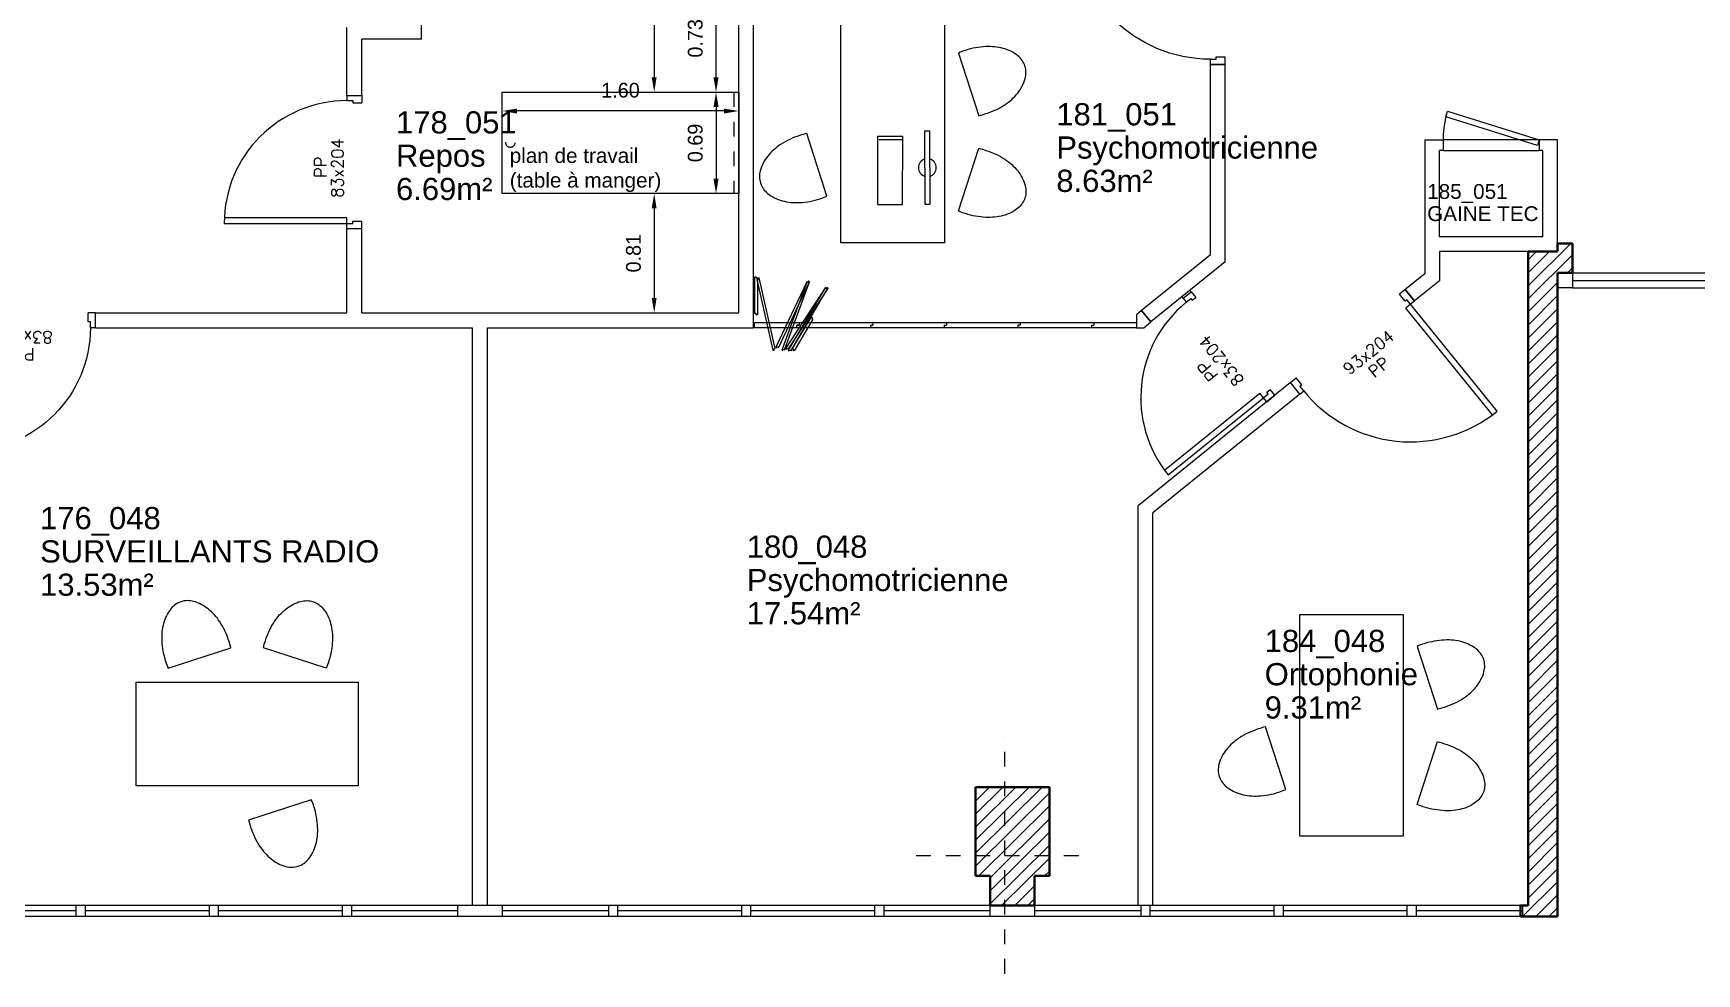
# Model space of a CAD drawing. Header units: metres. Extents: x -8 to 211, y -5 to 120.
# Drawn here: x 174.77 to 186.02, y 45.39 to 51.74 of the extents above; entities that cross this region are included whole.
import ezdxf
from ezdxf.enums import TextEntityAlignment as Align

# ---------------------------------------------------------------- set-up
doc = ezdxf.new("R2010")
doc.units = ezdxf.units.M
doc.header["$LTSCALE"] = 0.8
doc.header["$MEASUREMENT"] = 0
for name, pattern in [('CACHE2', [0.1875, 0.125, -0.0625]), ('CACHÉ', [0.25, 0.125, -0.125]), ('CONTINU', [0])]:
    doc.linetypes.add(name, pattern=pattern)
doc.layers.get('0').update_dxf_attribs({"linetype": 'CONTINUOUS'})
doc.layers.get('Defpoints').update_dxf_attribs({"linetype": 'CONTINUOUS'})
for name, color, linetype in [('-equipement - radio', 7, 'CONTINUOUS'), ('001axes', 7, 'CONTINUOUS'), ('A_AGENC', 204, 'CONTINUOUS'), ('A_CHASS', 4, 'CONTINUOUS'), ('A_EQMP', 142, 'CONTINUOUS'), ('A_Etiqu_Gaine', 7, 'CONTINUOUS'), ('A_Etiqu_Gaine_ancien', 7, 'CONTINUOUS'), ('A_Etiqu_Gaine_code', 7, 'CONTINUOUS'), ('A_Etiqu_Local', 7, 'CONTINUOUS'), ('A_HACH_STRUC', 7, 'CONTINUOUS'), ('A_MURS_CLOI', 7, 'CONTINUOUS'), ('A_PORT', 7, 'CONTINUOUS'), ('EQuipement-main courante', 181, 'CONTINUOUS'), ('VPMOB', 8, 'CONTINU')]:
    doc.layers.add(name, color=color, linetype=linetype)
doc.layers.add('A_MURS_STRU', color=7, linetype='CONTINUOUS', lineweight=40)
doc.layers.add('A_PORTE', color=7, linetype='CONTINU', lineweight=0)
doc.styles.add('ARIAL', font='arial.ttf')
doc.styles.add('Attribut', font='arial.ttf')
doc.styles.add('ROMANS8', font='romans8', dxfattribs={"height": 10})
doc.dimstyles.get("Standard").update_dxf_attribs({"dimtxt": 0.18, "dimasz": 0.18, "dimexe": 0.18, "dimexo": 0.0625, "dimgap": 0.09, "dimtad": 1, "dimzin": 0, "dimdsep": 46, "dimtxsty": 'Standard', "dimcen": 0.09, "dimadec": 0, "dimazin": 0, "dimtfac": 1, "dimtofl": 0, "dimtmove": 0, "dimatfit": 3, "dimfxl": 1, "dimtolj": 1, "dimtzin": 0, "dimarcsym": 0})

# ---------------------------------------------------------------- blocks, each defined once
blk = doc.blocks.new('VPBUR')
at = {"layer": 'VPMOB', "color": 142}
blk.add_lwpolyline([(-0.35, -1.5), (-0.35, 0), (0.35, 0), (0.35, -1.5)], close=True, dxfattribs=at)
for points in [[(-0.445, -0.216), (-0.582, -0.64, -0.023076), (-0.63, -0.626, -0.065152), (-0.758, -0.566, -0.077931), (-0.845, -0.487, -0.107177), (-0.896, -0.388, -0.14408), (-0.894, -0.304, -0.14408), (-0.846, -0.235, -0.107177), (-0.747, -0.185, -0.077931), (-0.63, -0.173, -0.065152), (-0.491, -0.198, -0.023076)], [(0.445, -0.316), (0.582, -0.74, 0.023076), (0.63, -0.726, 0.065152), (0.758, -0.666, 0.077931), (0.845, -0.587, 0.107177), (0.896, -0.488, 0.14408), (0.894, -0.404, 0.14408), (0.846, -0.335, 0.107177), (0.747, -0.285, 0.077931), (0.63, -0.273, 0.065152), (0.491, -0.298, 0.023076)], [(-0.445, -1.284), (-0.582, -0.86, 0.023076), (-0.63, -0.874, 0.065152), (-0.758, -0.934, 0.077931), (-0.845, -1.013, 0.107177), (-0.896, -1.112, 0.14408), (-0.894, -1.196, 0.14408), (-0.846, -1.265, 0.107177), (-0.747, -1.315, 0.077931), (-0.63, -1.327, 0.065152), (-0.491, -1.302, 0.023076)]]:
    blk.add_lwpolyline(points, format="xyb", close=True, dxfattribs=at)
blk = doc.blocks.new('A_Etiqu_Local')
at = {"style": 'Attribut', "flags": 1}
for tag, p in [('CODE_HOPITAL', (-0.446, 1.632)), ('CODE_SITE', (-0.446, 1.407)), ('CODE_BATIMENT', (-0.446, 1.182)), ('CODE_SECTEUR', (-0.446, 0.957)), ('CODE_ETAGE', (-0.446, 0.732)), ('NOM_NORMALISE', (-0.446, -0.843)), ('SECTEUR_ACTIVITE', (-0.446, -1.068)), ('SOUS_SECTEUR_ACTIVITE', (-0.446, -1.293)), ('VOLUME', (-0.446, -1.518)), ('SERVICE', (-0.446, -1.743)), ('CODE_UG', (-0.446, -1.968)), ('CODE_UA', (-0.446, -2.193)), ('CODE_POLE', (-0.446, -2.418)), ('OCCUPANT_EXTERNE', (-0.446, -2.643)), ('DISPONIBILITE', (-0.446, -2.868)), ('ACCES_HANDICAPES', (-0.446, -3.093)), ('NATURE_SOL', (-0.446, -3.318)), ('RISQUE_LABORATOIRE', (-0.446, -3.543)), ('AMIANTE', (-0.446, -3.768))]:
    blk.add_attdef(tag, p, '', height=0.15, dxfattribs=at)
at = {"layer": 'A_Etiqu_Local', "style": 'Attribut'}
for tag, p in [('CODE_PIECE', (-0.446, 0.282)), ('NOM_USAGE', (-0.446, 0.057)), ('SURFACE', (-0.446, -0.168))]:
    blk.add_attdef(tag, p, '', height=0.15, dxfattribs=at)
blk = doc.blocks.new('A_Etiqu_Gaine')
at = {"style": 'Attribut', "flags": 1}
for tag, p in [('CODE_HOPITAL', (-0.432, 0.865)), ('CODE_SITE', (-0.432, 0.715)), ('CODE_BATIMENT', (-0.432, 0.565)), ('CODE_SECTEUR', (-0.432, 0.415)), ('CODE_ETAGE', (-0.432, 0.265)), ('NOM_NORMALISE', (-0.432, -0.335)), ('SECTEUR_ACTIVITE', (-0.432, -0.485)), ('SOUS_SECTEUR_ACTIVITE', (-0.432, -0.635)), ('SURFACE', (-0.432, -0.785)), ('CODE_UG', (-0.432, -0.935)), ('CODE_POLE', (-0.432, -1.085)), ('AMIANTE', (-0.432, -1.235))]:
    blk.add_attdef(tag, p, '', height=0.1, dxfattribs=at)
at = {"layer": 'A_Etiqu_Gaine', "style": 'Attribut'}
blk.add_attdef('NOM_USAGE', (-0.432, -0.185), '', height=0.1, dxfattribs=at)
at = {"layer": 'A_Etiqu_Gaine_ancien', "style": 'Attribut'}
blk.add_attdef('CODE_PIECE_ANCIEN', (-0.432, 0.115), '', height=0.1, dxfattribs=at)
at = {"layer": 'A_Etiqu_Gaine_code', "style": 'Attribut'}
blk.add_attdef('CODE_PIECE', (-0.432, -0.035), '', height=0.1, dxfattribs=at)
blk = doc.blocks.new('P80bt10')
for p, q in [((0.035, 0.93), (0.035, 0.1)), ((0.075, 0.929), (0.075, 0.1)), ((0, 0.1), (0, 0)), ((0, 0.1), (0.035, 0.1)), ((0, 0), (0.05, 0)), ((0.035, 0.1), (0.075, 0.1)), ((0.035, 0.1), (0.035, 0.06)), ((0.035, 0.06), (0.05, 0.06)), ((0.05, 0.06), (0.05, 0)), ((0.865, 0.06), (0.85, 0.06)), ((0.85, 0.06), (0.85, 0)), ((0.9, 0), (0.85, 0)), ((0.865, 0.1), (0.865, 0.06)), ((0.9, 0.1), (0.865, 0.1)), ((0.9, 0.1), (0.9, 0))]:
    blk.add_line(p, q)
blk.add_arc((0.035, 0.1), 0.83, 0, 90)
at = {"style": 'ROMANS8'}
for tag, p in [('DEF', (0.416, 0.239)), ('DIM', (0.409, 0.124))]:
    blk.add_attdef(tag, text='', height=0.08, dxfattribs=at).set_placement(p, align=Align.CENTER)
blk = doc.blocks.new('BATI-10')
for p, q in [((0, 0.1), (0, 0)), ((0, 0.1), (0.035, 0.1)), ((0, 0), (0.05, 0)), ((0.035, 0.1), (0.035, 0.06)), ((0.035, 0.06), (0.05, 0.06)), ((0.05, 0.06), (0.05, 0))]:
    blk.add_line(p, q)
blk = doc.blocks.new('P90bt10')
for p, q in [((0.035, 1.03), (0.035, 0.1)), ((0.075, 1.029), (0.075, 0.1)), ((0.035, 0.1), (0.075, 0.1))]:
    blk.add_line(p, q)
blk.add_arc((0.035, 0.1), 0.93, 0, 90)
blk.add_blockref('BATI-10', (0, 0))
at = {"xscale": -1}
blk.add_blockref('BATI-10', (1, 0), dxfattribs=at)
at = {"style": 'ROMANS8'}
for tag, p in [('DEF', (0.47, 0.256)), ('DIM', (0.461, 0.134))]:
    blk.add_attdef(tag, text='', height=0.08, dxfattribs=at).set_placement(p, align=Align.CENTER)
blk = doc.blocks.new('P80-bt7')
for p, q in [((0.035, 0.9), (0.035, 0.07)), ((0.075, 0.899), (0.075, 0.07)), ((0, 0.07), (0, 0)), ((0, 0.07), (0.035, 0.07)), ((0, 0), (0.05, 0)), ((0.035, 0.07), (0.075, 0.07)), ((0.035, 0.07), (0.035, 0.03)), ((0.035, 0.03), (0.05, 0.03)), ((0.05, 0.03), (0.05, 0)), ((0.865, 0.03), (0.85, 0.03)), ((0.85, 0.03), (0.85, 0)), ((0.9, 0), (0.85, 0)), ((0.865, 0.07), (0.865, 0.03)), ((0.9, 0.07), (0.865, 0.07)), ((0.9, 0.07), (0.9, 0))]:
    blk.add_line(p, q)
blk.add_arc((0.035, 0.07), 0.83, 0, 90)
at = {"style": 'ROMANS8'}
for tag, p in [('DEF', (0.416, 0.209)), ('DIM', (0.409, 0.094))]:
    blk.add_attdef(tag, text='', height=0.08, dxfattribs=at).set_placement(p, align=Align.CENTER)
blk = doc.blocks.new('P90-bt10')
for p, q in [((0.035, 1.03), (0.035, 0.1)), ((0.075, 1.029), (0.075, 0.1)), ((0.035, 0.1), (0.075, 0.1))]:
    blk.add_line(p, q)
blk.add_arc((0.035, 0.1), 0.93, 0, 90)
blk.add_blockref('BATI-10', (0, 0))
at = {"xscale": -1}
blk.add_blockref('BATI-10', (1, 0), dxfattribs=at)
at = {"style": 'ROMANS8'}
for tag, p in [('DEF', (0.47, 0.256)), ('DIM', (0.461, 0.134))]:
    blk.add_attdef(tag, text='', height=0.08, dxfattribs=at).set_placement(p, align=Align.CENTER)
blk = doc.blocks.new('*D146')
at = {"layer": '-equipement - radio', "color": 0, "lineweight": -2, "transparency": 16777216}
blk.add_line((178.969, 52.524), (178.969, 51.446), dxfattribs=at)
at = {"layer": '-equipement - radio', "color": 0, "transparency": 16777216}
for points in [[(178.952, 52.524), (178.985, 52.524), (178.969, 52.624)], [(178.952, 51.446), (178.985, 51.446), (178.969, 51.346)]]:
    blk.add_solid(points, dxfattribs=at)
at = {"layer": 'Defpoints', "color": 0, "transparency": 16777216}
for p in [(179.09, 52.624), (178.969, 51.346), (179.09, 51.346)]:
    blk.add_point(p, dxfattribs=at)
at = {"layer": '-equipement - radio', "color": 0, "transparency": 16777216, "insert": (178.829, 51.985), "char_height": 0.1, "attachment_point": 5, "rotation": 90}
blk.add_mtext('\\A1;1.28', dxfattribs=at)
blk = doc.blocks.new('*D147')
at = {"layer": '-equipement - radio', "color": 0, "lineweight": -2, "transparency": 16777216}
blk.add_line((179.387, 51.446), (179.387, 51.974), dxfattribs=at)
at = {"layer": '-equipement - radio', "color": 0, "transparency": 16777216}
for points in [[(179.37, 51.974), (179.404, 51.974), (179.387, 52.074)], [(179.37, 51.446), (179.404, 51.446), (179.387, 51.346)]]:
    blk.add_solid(points, dxfattribs=at)
at = {"layer": 'Defpoints', "color": 0, "transparency": 16777216}
for p in [(178.887, 52.074), (179.387, 52.074), (178.887, 51.346)]:
    blk.add_point(p, dxfattribs=at)
at = {"layer": '-equipement - radio', "color": 0, "transparency": 16777216, "insert": (179.247, 51.71), "char_height": 0.1, "attachment_point": 5, "rotation": 90}
blk.add_mtext('\\A1;0.73', dxfattribs=at)
blk = doc.blocks.new('*D148')
at = {"layer": '-equipement - radio', "color": 0, "lineweight": -2, "transparency": 16777216}
blk.add_line((178.969, 50.562), (178.969, 49.955), dxfattribs=at)
at = {"layer": '-equipement - radio', "color": 0, "transparency": 16777216}
for points in [[(178.952, 50.562), (178.985, 50.562), (178.969, 50.662)], [(178.952, 49.955), (178.985, 49.955), (178.969, 49.855)]]:
    blk.add_solid(points, dxfattribs=at)
at = {"layer": 'Defpoints', "color": 0, "transparency": 16777216}
for p in [(179.096, 50.662), (178.969, 49.855), (179.096, 49.855)]:
    blk.add_point(p, dxfattribs=at)
at = {"layer": '-equipement - radio', "color": 0, "transparency": 16777216, "insert": (178.829, 50.258), "char_height": 0.1, "attachment_point": 5, "rotation": 90}
blk.add_mtext('\\A1;0.81', dxfattribs=at)
blk = doc.blocks.new('*D149')
at = {"layer": '-equipement - radio', "color": 0, "lineweight": -2, "transparency": 16777216}
blk.add_line((179.387, 51.246), (179.387, 50.761), dxfattribs=at)
at = {"layer": '-equipement - radio', "color": 0, "transparency": 16777216}
for points in [[(179.37, 51.246), (179.404, 51.246), (179.387, 51.346)], [(179.37, 50.761), (179.404, 50.761), (179.387, 50.661)]]:
    blk.add_solid(points, dxfattribs=at)
at = {"layer": 'Defpoints', "color": 0, "transparency": 16777216}
for p in [(179.377, 51.346), (179.377, 50.661), (179.387, 50.661)]:
    blk.add_point(p, dxfattribs=at)
at = {"layer": '-equipement - radio', "color": 0, "transparency": 16777216, "insert": (179.247, 51.003), "char_height": 0.1, "attachment_point": 5, "rotation": 90}
blk.add_mtext('\\A1;0.69', dxfattribs=at)
blk = doc.blocks.new('*D150')
at = {"layer": '-equipement - radio', "color": 0, "lineweight": -2, "transparency": 16777216}
blk.add_line((179.441, 51.219), (178.041, 51.219), dxfattribs=at)
at = {"layer": '-equipement - radio', "color": 0, "transparency": 16777216}
for points in [[(178.041, 51.235), (178.041, 51.202), (177.941, 51.219)], [(179.441, 51.235), (179.441, 51.202), (179.541, 51.219)]]:
    blk.add_solid(points, dxfattribs=at)
at = {"layer": 'Defpoints', "color": 0, "transparency": 16777216}
for p in [(177.941, 51.219), (177.941, 51.196), (179.541, 51.196)]:
    blk.add_point(p, dxfattribs=at)
at = {"layer": '-equipement - radio', "color": 0, "transparency": 16777216, "insert": (178.741, 51.359), "char_height": 0.1, "attachment_point": 5}
blk.add_mtext('\\A1;1.60', dxfattribs=at)

msp = doc.modelspace()

# ---------------------------------------------------------------- hatches: boundary and pattern name
at = {"layer": 'A_HACH_STRUC'}
h = msp.add_hatch(dxfattribs=at)
h.set_pattern_fill('ANSI31', color=8, scale=0.5, angle=359.7696, style=0)
h.set_pattern_definition([(44.7696, (184.841464, 45.77446), (-0.0440161, 0.0443715), [])])
h.paths.add_polyline_path([(185.078, 50.124), (185.178, 50.124), (185.178, 50.324), (185.078, 50.324), (185.078, 50.269), (184.878, 50.269), (184.878, 45.849), (184.841, 45.849), (184.841, 45.774), (185.078, 45.774)])
h = msp.add_hatch(dxfattribs=at)
h.set_pattern_fill('ANSI31', color=8, scale=0.5, angle=359.7696, style=0)
h.set_pattern_definition([(44.7696, (181.141204, 45.84946), (-0.044016, 0.0443715), [])])
h.paths.add_polyline_path([(181.641, 46.649), (181.34, 46.649), (181.34, 46.187), (181.641, 46.187)])
h.paths.add_polyline_path([(181.34, 46.649), (181.141, 46.649), (181.141, 46.187), (181.34, 46.187)])
h.paths.add_polyline_path([(181.34, 46.187), (181.141, 46.187), (181.141, 46.049), (181.241, 46.049), (181.241, 45.849), (181.34, 45.849)])
h.paths.add_polyline_path([(181.641, 46.187), (181.34, 46.187), (181.34, 45.849), (181.541, 45.849), (181.541, 46.049), (181.641, 46.049)])

# ---------------------------------------------------------------- linework, layer by layer
at = {"layer": '001axes', "color": 8, "linetype": 'CACHÉ'}
for p, q in [((181.34, 45.387), (181.34, 46.987)), ((180.74, 46.187), (181.94, 46.187))]:
    msp.add_line(p, q, dxfattribs=at)
at = {"layer": 'A_AGENC', "color": 8, "linetype": 'CACHE2', "ltscale": 0.5}
msp.add_line((179.508, 51.346), (179.508, 50.661), dxfattribs=at)
at = {"layer": 'A_AGENC', "color": 8, "linetype": 'Continuous'}
for p, q in [((184.321, 51.18), (184.333, 51.217)), ((184.333, 51.217), (184.953, 51.024)), ((184.941, 50.986), (184.321, 51.18)), ((184.953, 51.024), (184.305, 51.024)), ((184.953, 51.024), (184.941, 50.986)), ((184.305, 50.951), (184.953, 50.951))]:
    msp.add_line(p, q, dxfattribs=at)
msp.add_lwpolyline([(177.941, 51.346), (179.541, 51.346), (179.541, 50.661), (177.941, 50.661)], close=True, dxfattribs=at)
at = {"layer": 'A_AGENC', "color": 8, "linetype": 'CACHE2', "ltscale": 0.5}
msp.add_circle((177.996, 51.003), 0.03, dxfattribs=at)
at = {"layer": 'A_AGENC', "color": 8, "linetype": 'Continuous'}
msp.add_arc((184.953, 51.024), 0.649, 166.1108, 180.0379, dxfattribs=at)
at = {"layer": 'A_CHASS', "color": 8}
for p, q in [((185.078, 50.024), (185.078, 50.124)), ((185.078, 50.124), (186.691, 50.124)), ((185.178, 50.124), (185.178, 50.024)), ((185.178, 50.074), (186.591, 50.074)), ((185.178, 50.024), (185.078, 50.024)), ((185.178, 50.024), (186.691, 50.024)), ((184.841, 45.849), (167.141, 45.849)), ((175.061, 45.812), (174.341, 45.812)), ((175.061, 45.774), (175.061, 45.849)), ((175.121, 45.849), (175.121, 45.774)), ((175.961, 45.812), (175.121, 45.812)), ((175.961, 45.774), (175.961, 45.849)), ((176.021, 45.849), (176.021, 45.774)), ((176.861, 45.812), (176.021, 45.812)), ((176.861, 45.774), (176.861, 45.849)), ((176.921, 45.849), (176.921, 45.774)), ((177.641, 45.812), (176.921, 45.812)), ((177.641, 45.774), (177.641, 45.849)), ((177.941, 45.849), (177.941, 45.774)), ((178.661, 45.812), (177.941, 45.812)), ((178.661, 45.774), (178.661, 45.849)), ((178.721, 45.849), (178.721, 45.774)), ((179.561, 45.812), (178.721, 45.812)), ((179.561, 45.774), (179.561, 45.849)), ((179.621, 45.849), (179.621, 45.774)), ((180.461, 45.812), (179.621, 45.812)), ((180.461, 45.774), (180.461, 45.849)), ((180.521, 45.849), (180.521, 45.774)), ((181.241, 45.812), (180.521, 45.812)), ((181.241, 45.774), (181.241, 45.849)), ((181.541, 45.849), (181.541, 45.774)), ((182.261, 45.812), (181.541, 45.812)), ((182.261, 45.774), (182.261, 45.849)), ((182.321, 45.849), (182.321, 45.774)), ((183.161, 45.812), (182.321, 45.812)), ((183.161, 45.774), (183.161, 45.849)), ((183.221, 45.849), (183.221, 45.774)), ((184.061, 45.812), (183.221, 45.812)), ((184.061, 45.774), (184.061, 45.849)), ((184.121, 45.849), (184.121, 45.774)), ((184.841, 45.812), (184.121, 45.812)), ((184.841, 45.849), (184.841, 45.774)), ((184.841, 45.774), (167.141, 45.774))]:
    msp.add_line(p, q, dxfattribs=at)
at = {"layer": 'A_EQMP', "color": 8, "linetype": 'Continuous'}
msp.add_line((180.65, 51.023), (180.489, 51.023), dxfattribs=at)
for points in [[(180.8, 51.085), (180.831, 51.085), (180.832, 50.588), (180.801, 50.587)], [(180.65, 51.047), (180.479, 51.047), (180.478, 50.587), (180.649, 50.587)]]:
    msp.add_lwpolyline(points, close=True, dxfattribs=at)
for start, end in [(104.9297, 255.3427), (284.9297, 75.3427)]:
    msp.add_arc((180.816, 50.836), 0.0603, start, end, dxfattribs=at)
at = {"layer": 'A_MURS_CLOI', "color": 8, "linetype": 'Continuous'}
for p, q in [((177.396, 51.704), (177.396, 52.624)), ((179.541, 49.854), (179.541, 52.624)), ((176.891, 51.324), (176.891, 51.784)), ((177.396, 51.704), (176.991, 51.704)), ((176.991, 51.324), (176.991, 51.704)), ((182.73, 50.247), (182.73, 51.534)), ((182.83, 51.534), (182.73, 51.534)), ((182.83, 50.199), (182.83, 51.534)), ((176.891, 51.324), (176.991, 51.324)), ((184.179, 51.024), (184.305, 51.024)), ((184.179, 51.024), (184.179, 50.118)), ((184.305, 51.024), (184.305, 50.951)), ((184.953, 51.024), (184.953, 50.951)), ((185.078, 51.024), (184.953, 51.024)), ((185.078, 50.269), (185.078, 51.024)), ((184.305, 50.951), (184.279, 50.951)), ((184.279, 50.369), (184.279, 50.951)), ((184.978, 50.951), (184.953, 50.951)), ((184.978, 50.369), (184.978, 50.951)), ((176.891, 49.854), (176.891, 50.424)), ((176.891, 50.424), (176.991, 50.424)), ((176.991, 49.854), (176.991, 50.424)), ((184.978, 50.369), (184.279, 50.369)), ((182.73, 50.247), (182.265, 49.871)), ((182.83, 50.199), (182.328, 49.793)), ((185.078, 50.269), (184.279, 50.269)), ((184.279, 50.269), (184.279, 50.07)), ((184.179, 50.118), (184.048, 50.012)), ((184.279, 50.07), (184.111, 49.935)), ((184.048, 50.012), (184.111, 49.935)), ((175.191, 49.754), (175.191, 49.854)), ((175.191, 49.854), (176.891, 49.854)), ((176.991, 49.854), (179.541, 49.854)), ((182.265, 49.871), (182.328, 49.793)), ((175.191, 49.754), (177.741, 49.754)), ((177.741, 45.849), (177.741, 49.754)), ((177.841, 45.849), (177.841, 49.754)), ((177.841, 49.754), (179.641, 49.754)), ((183.271, 49.383), (182.241, 48.549)), ((183.334, 49.305), (182.341, 48.502)), ((182.241, 45.849), (182.241, 48.549)), ((182.341, 45.849), (182.341, 48.502))]:
    msp.add_line(p, q, dxfattribs=at)
at = {"layer": 'A_MURS_CLOI', "color": 8}
for p, q in [((182.546, 49.954), (182.538, 49.963)), ((182.6, 49.998), (182.593, 50.007))]:
    msp.add_line(p, q, dxfattribs=at)
at = {"layer": 'A_MURS_STRU', "color": 8, "linetype": 'Continuous'}
for p, q in [((185.078, 50.324), (185.178, 50.324)), ((185.178, 50.124), (185.178, 50.324)), ((184.878, 45.849), (184.878, 50.269)), ((185.078, 45.774), (185.078, 50.124)), ((185.078, 50.124), (185.178, 50.124)), ((181.141, 46.049), (181.141, 46.649)), ((181.141, 46.649), (181.641, 46.649)), ((181.641, 46.649), (181.641, 46.049)), ((181.141, 46.049), (181.241, 46.049)), ((181.241, 45.849), (181.241, 46.049)), ((181.541, 45.849), (181.541, 46.049)), ((181.641, 46.049), (181.541, 46.049)), ((181.241, 45.849), (181.541, 45.849)), ((184.828, 45.849), (184.878, 45.849)), ((184.828, 45.774), (184.828, 45.849)), ((185.078, 45.774), (184.828, 45.774))]:
    msp.add_line(p, q, dxfattribs=at)
at = {"layer": 'A_MURS_STRU', "color": 8}
for p, q in [((185.078, 50.269), (185.078, 50.324)), ((184.878, 50.269), (185.078, 50.269))]:
    msp.add_line(p, q, dxfattribs=at)
at = {"layer": 'A_PORT', "color": 8, "linetype": 'Continuous'}
for p, q in [((184.111, 49.935), (184.048, 50.012)), ((182.265, 49.871), (182.23, 49.842)), ((182.23, 49.842), (182.23, 49.754)), ((182.328, 49.793), (182.265, 49.871)), ((182.23, 49.754), (182.28, 49.754)), ((182.28, 49.754), (182.328, 49.793))]:
    msp.add_line(p, q, dxfattribs=at)
at = {"layer": 'A_PORT', "color": 8, "linetype": 'Continuous', "ltscale": 0.3}
msp.add_line((182.23, 49.789), (182.23, 49.754), dxfattribs=at)
at = {"layer": 'A_PORTE', "color": 8, "linetype": 'Continuous', "ltscale": 0.3}
for p, q in [((179.641, 49.754), (179.641, 52.624)), ((179.65, 49.85), (179.65, 50.099)), ((179.65, 50.099), (179.658, 50.099)), ((179.658, 50.099), (179.658, 50.091)), ((179.658, 50.091), (179.667, 50.091)), ((179.672, 50.081), (179.663, 50.079)), ((179.663, 50.079), (179.771, 49.602)), ((179.667, 50.091), (179.667, 49.842)), ((179.678, 50.091), (179.67, 50.089)), ((179.67, 50.089), (179.672, 50.081)), ((179.786, 49.613), (179.678, 50.091)), ((180.001, 50.065), (179.791, 49.622)), ((179.811, 49.622), (180.02, 50.065)), ((180, 50.063), (179.831, 49.603)), ((179.85, 49.605), (180.019, 50.065)), ((180.008, 50.06), (180, 50.063)), ((180.009, 50.061), (180.001, 50.065)), ((180.011, 50.068), (180.008, 50.06)), ((180.013, 50.068), (180.009, 50.061)), ((180.019, 50.065), (180.011, 50.068)), ((180.02, 50.065), (180.013, 50.068)), ((180.126, 50.023), (179.857, 49.613)), ((180.125, 50.023), (179.875, 49.602)), ((179.876, 49.611), (180.145, 50.02)), ((179.894, 49.6), (180.144, 50.021)), ((180.132, 50.018), (180.125, 50.023)), ((180.133, 50.018), (180.126, 50.023)), ((180.137, 50.026), (180.132, 50.018)), ((180.138, 50.025), (180.133, 50.018)), ((180.144, 50.021), (180.137, 50.026)), ((180.145, 50.02), (180.138, 50.025)), ((179.658, 49.85), (179.65, 49.85)), ((179.658, 49.842), (179.658, 49.85)), ((179.667, 49.842), (179.658, 49.842)), ((179.646, 49.789), (182.23, 49.789)), ((179.646, 49.754), (179.646, 49.789)), ((182.23, 49.754), (179.646, 49.754)), ((179.905, 49.613), (180.032, 49.827)), ((180.042, 49.811), (179.915, 49.598)), ((179.934, 49.754), (179.934, 49.772)), ((179.934, 49.772), (179.95, 49.772)), ((179.95, 49.771), (179.934, 49.771)), ((179.95, 49.789), (179.95, 49.771)), ((180.032, 49.827), (180.039, 49.823)), ((180.039, 49.823), (180.035, 49.816)), ((180.035, 49.816), (180.042, 49.811)), ((180.432, 49.772), (180.448, 49.772)), ((180.432, 49.772), (180.432, 49.754)), ((180.448, 49.789), (180.448, 49.772)), ((180.93, 49.772), (180.93, 49.754)), ((180.93, 49.772), (180.946, 49.772)), ((180.946, 49.789), (180.946, 49.772)), ((181.444, 49.772), (181.428, 49.772)), ((181.428, 49.772), (181.428, 49.754)), ((181.444, 49.789), (181.444, 49.772)), ((181.926, 49.772), (181.926, 49.754)), ((181.926, 49.772), (181.942, 49.772)), ((181.942, 49.789), (181.942, 49.772)), ((179.777, 49.612), (179.786, 49.613)), ((179.779, 49.603), (179.777, 49.612)), ((179.791, 49.622), (179.799, 49.619)), ((179.799, 49.619), (179.803, 49.626)), ((179.803, 49.626), (179.811, 49.622)), ((179.839, 49.601), (179.842, 49.608)), ((179.842, 49.608), (179.85, 49.605)), ((179.857, 49.613), (179.864, 49.609)), ((179.864, 49.609), (179.869, 49.616)), ((179.869, 49.616), (179.876, 49.611)), ((179.912, 49.609), (179.905, 49.613)), ((179.907, 49.602), (179.912, 49.609)), ((179.771, 49.602), (179.779, 49.603)), ((179.831, 49.603), (179.839, 49.601)), ((179.875, 49.602), (179.882, 49.598)), ((179.882, 49.598), (179.886, 49.605)), ((179.886, 49.605), (179.894, 49.6)), ((179.915, 49.598), (179.907, 49.602))]:
    msp.add_line(p, q, dxfattribs=at)
at = {"layer": 'EQuipement-main courante', "color": 8}
msp.add_line((184.828, 45.849), (184.828, 45.774), dxfattribs=at)

# ---------------------------------------------------------------- block references
at = {"layer": 'A_EQMP', "color": 8, "linetype": 'Continuous'}
for p, rotation in [((180.582, 50.327), 180), ((176.966, 47.008), 270), ((183.684, 46.316), 180)]:
    msp.add_blockref('VPBUR', p, dxfattribs=dict(at, rotation=rotation))
at = {"layer": 'A_Etiqu_Gaine', "color": 8}
msp.add_blockref('A_Etiqu_Gaine', (184.628, 50.66), dxfattribs=at).add_auto_attribs({'CODE_PIECE': '185_051', 'NOM_USAGE': 'GAINE TEC'})
at = {"layer": 'A_Etiqu_Local', "color": 8}
ref = msp.add_blockref('A_Etiqu_Local', (177.669, 50.785), dxfattribs=at)
ref.add_attrib('CODE_PIECE', '178_051', (177.223, 51.067), dxfattribs={"height": 0.15, "style": 'Attribut'})
ref.add_attrib('NOM_USAGE', 'Repos', (177.223, 50.842), dxfattribs={"height": 0.15, "style": 'Attribut'})
ref.add_attrib('SURFACE', '6.69m²', (177.223, 50.617), dxfattribs={"height": 0.15, "style": 'Attribut'})
ref = msp.add_blockref('A_Etiqu_Local', (182.134, 50.84), dxfattribs=at)
ref.add_attrib('CODE_PIECE', '181_051', (181.688, 51.122), dxfattribs={"height": 0.15, "style": 'Attribut'})
ref.add_attrib('NOM_USAGE', 'Psychomotricienne', (181.688, 50.897), dxfattribs={"height": 0.15, "style": 'Attribut'})
ref.add_attrib('SURFACE', '8.63m²', (181.688, 50.672), dxfattribs={"height": 0.15, "style": 'Attribut'})
ref = msp.add_blockref('A_Etiqu_Local', (175.262, 48.11), dxfattribs=at)
ref.add_attrib('CODE_PIECE', '176_048', (174.816, 48.392), dxfattribs={"height": 0.15, "style": 'Attribut'})
ref.add_attrib('NOM_USAGE', 'SURVEILLANTS RADIO', (174.816, 48.167), dxfattribs={"height": 0.15, "style": 'Attribut'})
ref.add_attrib('SURFACE', '13.53m²', (174.816, 47.942), dxfattribs={"height": 0.15, "style": 'Attribut'})
ref = msp.add_blockref('A_Etiqu_Local', (180.041, 47.917), dxfattribs=at)
ref.add_attrib('CODE_PIECE', '180_048', (179.595, 48.199), dxfattribs={"height": 0.15, "style": 'Attribut'})
ref.add_attrib('NOM_USAGE', 'Psychomotricienne', (179.595, 47.974), dxfattribs={"height": 0.15, "style": 'Attribut'})
ref.add_attrib('SURFACE', '17.54m²', (179.595, 47.749), dxfattribs={"height": 0.15, "style": 'Attribut'})
ref = msp.add_blockref('A_Etiqu_Local', (183.543, 47.28), dxfattribs=at)
ref.add_attrib('CODE_PIECE', '184_048', (183.097, 47.562), dxfattribs={"height": 0.15, "style": 'Attribut'})
ref.add_attrib('NOM_USAGE', 'Ortophonie', (183.097, 47.337), dxfattribs={"height": 0.15, "style": 'Attribut'})
ref.add_attrib('SURFACE', '9.31m²', (183.097, 47.112), dxfattribs={"height": 0.15, "style": 'Attribut'})
at = {"layer": 'A_HACH_STRUC', "color": 8}
for name, p, rotation in [('P80bt10', (176.991, 50.424), 90), ('P80-bt7', (183.166, 49.298), 128.9999999999905)]:
    msp.add_blockref(name, p, dxfattribs=dict(at, rotation=rotation)).add_auto_attribs({'DEF': 'PP', 'DIM': '83x204'})
ref = msp.add_blockref('P80bt10', (174.291, 49.854), dxfattribs=dict(at, xscale=-1, rotation=180))
ref.add_attrib('DEF', 'PP', dxfattribs={"layer": '0', "height": 0.08, "rotation": 180, "style": 'ROMANS8'}).set_placement((174.708, 49.615), align=Align.CENTER)
ref.add_attrib('DIM', '83x204', dxfattribs={"layer": '0', "height": 0.08, "rotation": 180, "style": 'ROMANS8'}).set_placement((174.7, 49.73), align=Align.CENTER)
ref = msp.add_blockref('P80bt10', (174.291, 49.854), dxfattribs=dict(at, xscale=-1, rotation=180))
ref.add_attrib('DEF', 'PP', dxfattribs={"layer": '0', "height": 0.08, "rotation": 180, "style": 'ROMANS8'}).set_placement((174.708, 49.615), align=Align.CENTER)
ref.add_attrib('DIM', '83x204', dxfattribs={"layer": '0', "height": 0.08, "rotation": 180, "style": 'ROMANS8'}).set_placement((174.7, 49.73), align=Align.CENTER)
at = {"layer": 'A_MURS_CLOI', "color": 8}
ref = msp.add_blockref('P90-bt10', (182.83, 52.534), dxfattribs=dict(at, xscale=-1, rotation=90))
ref.add_attrib('DEF', 'PP', dxfattribs={"layer": '0', "height": 0.08, "rotation": 90, "style": 'ROMANS8'}).set_placement((182.574, 52.065), align=Align.CENTER)
ref.add_attrib('DIM', '93x204', dxfattribs={"layer": '0', "height": 0.08, "rotation": 90, "style": 'ROMANS8'}).set_placement((182.696, 52.073), align=Align.CENTER)
at = {"layer": 'A_PORTE', "color": 8}
ref = msp.add_blockref('P90bt10', (184.048, 50.012), dxfattribs=dict(at, rotation=219.0000000000142))
ref.add_attrib('DEF', 'PP', dxfattribs={"layer": '0', "height": 0.08, "rotation": 39, "style": 'ROMANS8'}).set_placement((183.894, 49.456), align=Align.CENTER)
ref.add_attrib('DIM', '93x204', dxfattribs={"layer": '0', "height": 0.08, "rotation": 39, "style": 'ROMANS8'}).set_placement((183.824, 49.556), align=Align.CENTER)

# ---------------------------------------------------------------- texts
at = {"layer": 'A_AGENC', "color": 8, "linetype": 'Continuous', "insert": (177.992, 50.968), "char_height": 0.1, "attachment_point": 1, "style": 'ARIAL'}
msp.add_mtext_dynamic_manual_height_columns('plan de travail\\P(table à manger)', width=1.26565, gutter_width=25, heights=[0], dxfattribs=at)

# ---------------------------------------------------------------- dimensions: what is measured, and where the dimension line sits
at = {"layer": '-equipement - radio', "color": 8}
for base, p1, p2, picture, middle in [((178.969, 51.346), (179.09, 52.624), (179.09, 51.346), '*D146', (178.829, 51.985)), ((179.387, 52.074), (178.887, 51.346), (178.887, 52.074), '*D147', (179.247, 51.71)), ((179.387, 50.6607), (179.3769, 51.3458), (179.3769, 50.6607), '*D149', (179.247, 51.0032)), ((178.969, 49.855), (179.096, 50.662), (179.096, 49.855), '*D148', (178.829, 50.258))]:
    dim = msp.add_linear_dim(base=base, p1=p1, p2=p2, angle=90, dimstyle='Standard', override={"dimtxt": 0.1, "dimasz": 0.1, "dimse1": 1, "dimse2": 1, "dimfxl": 0.02}, dxfattribs=at)
    dim.commit()
    dim.dimension.update_dxf_attribs({"geometry": picture, "text_midpoint": middle})
dim = msp.add_linear_dim(base=(177.941, 51.219), p1=(179.541, 51.196), p2=(177.941, 51.196), dimstyle='Standard', override={"dimtxt": 0.1, "dimasz": 0.1, "dimse1": 1, "dimse2": 1, "dimfxl": 0.02}, dxfattribs=at)
dim.commit()
dim.dimension.update_dxf_attribs({"geometry": '*D150', "text_midpoint": (178.741, 51.359)})

doc.saveas('drawing.dxf')
